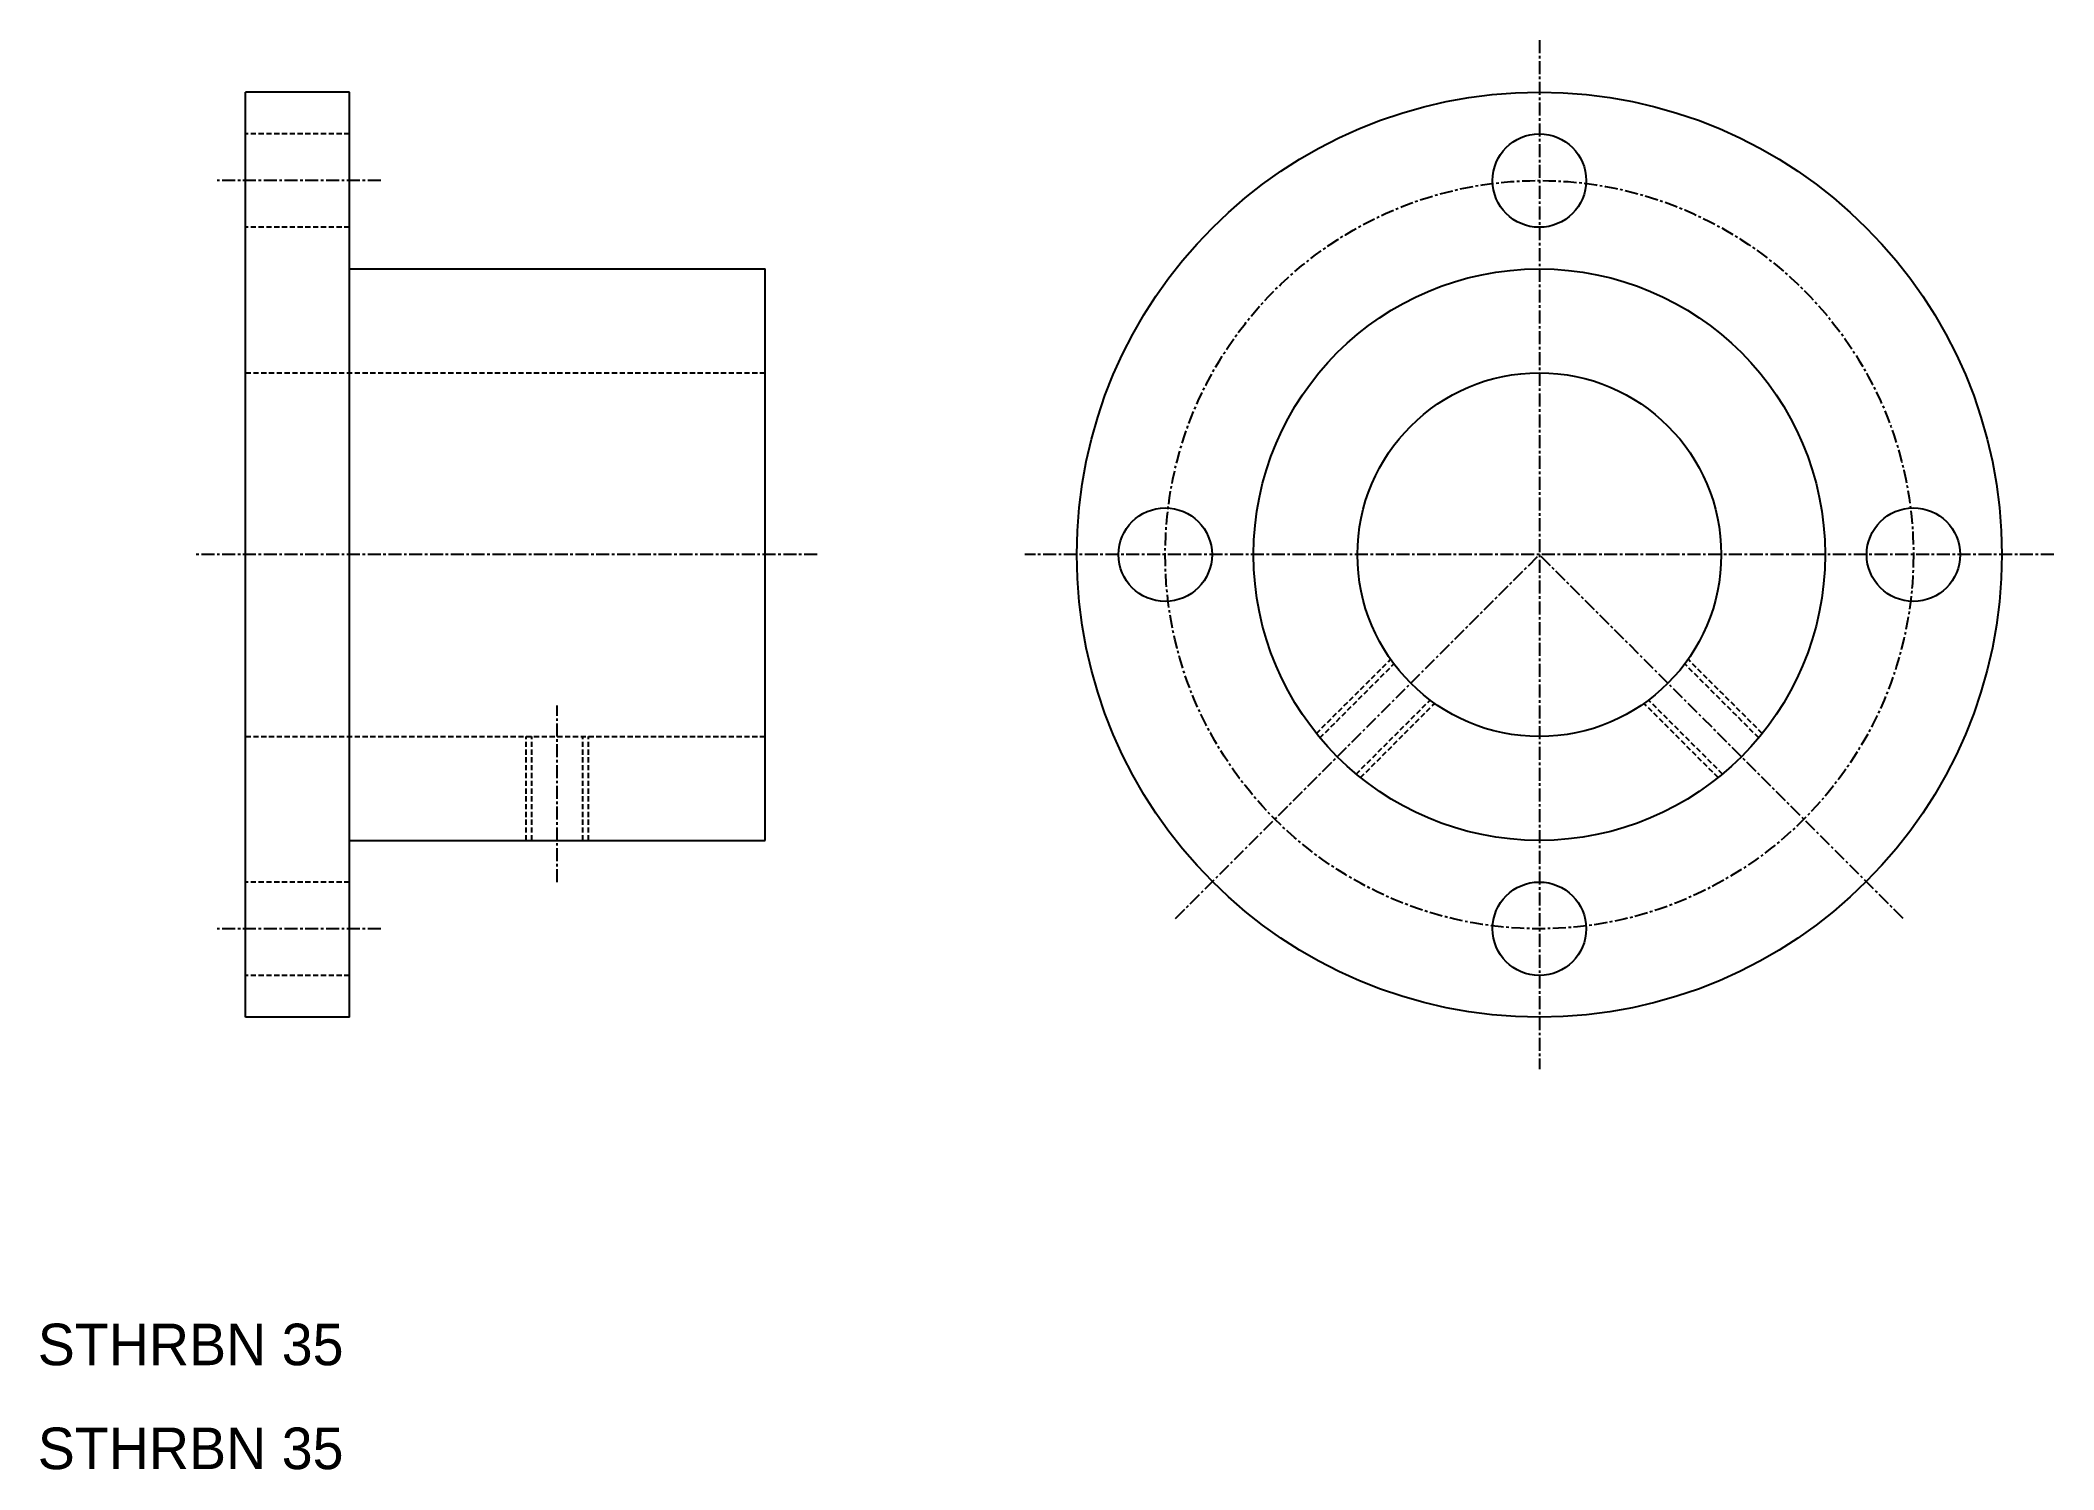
# Model space of a CAD drawing. Extents: x 10 to 204, y 10 to 148.
import ezdxf

# ---------------------------------------------------------------- set-up
doc = ezdxf.new("R2010")
doc.units = 0
doc.linetypes.add('CENTER', pattern=[2, 1.25, -0.25, 0.25, -0.25])
doc.linetypes.add('DASHED', pattern=[0.75, 0.5, -0.25])
doc.layers.get('0').update_dxf_attribs({"linetype": 'CONTINUOUS'})
doc.layers.add('CENTER', color=1, linetype='CENTER')

msp = doc.modelspace()

# ---------------------------------------------------------------- linework, layer by layer
at = {"color": 7, "linetype": 'CONTINUOUS'}
for p, q in [((30, 53.5), (30, 142.5)), ((40, 142.5), (30, 142.5)), ((40, 53.5), (40, 142.5)), ((40, 125.5), (80, 125.5)), ((80, 70.5), (80, 125.5)), ((40, 70.5), (80, 70.5)), ((40, 53.5), (30, 53.5))]:
    msp.add_line(p, q, dxfattribs=at)
at = {"color": 3, "linetype": 'DASHED'}
for p, q in [((40, 138.5), (30, 138.5)), ((40, 129.5), (30, 129.5)), ((30, 115.5), (80, 115.5)), ((133.05, 80.79), (140.19, 87.93)), ((133.39, 80.37), (140.51, 87.49)), ((175.61, 80.37), (168.49, 87.49)), ((175.95, 80.79), (168.81, 87.93)), ((136.87, 76.89), (143.99, 84.01)), ((137.29, 76.55), (144.43, 83.69)), ((171.71, 76.55), (164.57, 83.69)), ((172.13, 76.89), (165.01, 84.01)), ((30, 80.5), (80, 80.5)), ((57, 70.5), (57, 80.5)), ((57.54, 70.5), (57.54, 80.5)), ((62.46, 70.5), (62.46, 80.5)), ((63, 70.5), (63, 80.5)), ((40, 66.5), (30, 66.5)), ((40, 57.5), (30, 57.5))]:
    msp.add_line(p, q, dxfattribs=at)
at = {"color": 7, "linetype": 'CONTINUOUS'}
for centre, radius in [((154.5, 98), 44.5), ((154.5, 134), 4.5), ((154.5, 98), 27.5), ((154.5, 98), 17.5), ((118.5, 98), 4.5), ((190.5, 98), 4.5), ((154.5, 62), 4.5)]:
    msp.add_circle(centre, radius, dxfattribs=at)
at = {"layer": 'CENTER', "color": 1, "linetype": 'CENTER'}
for p, q in [((154.5, 147.5), (154.5, 48.5)), ((43, 134), (27, 134)), ((85, 98), (25, 98)), ((204, 98), (105, 98)), ((119.5, 63), (154.5, 98)), ((189.5, 63), (154.5, 98)), ((60, 66.5), (60, 83.5)), ((43, 62), (27, 62))]:
    msp.add_line(p, q, dxfattribs=at)
msp.add_circle((154.5, 98), 36, dxfattribs=at)

# ---------------------------------------------------------------- texts
at = {"color": 7, "linetype": 'CONTINUOUS'}
for p in [(10, 20), (10, 10)]:
    msp.add_text('STHRBN 35', height=4, dxfattribs=at).set_placement(p)

doc.saveas('drawing.dxf')
